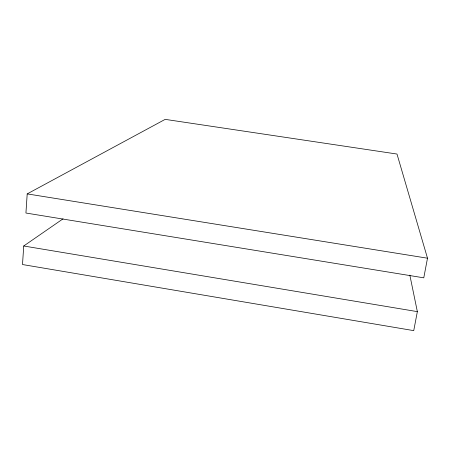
<?xml version="1.0" encoding="UTF-8"?>
<svg xmlns="http://www.w3.org/2000/svg" width="450" height="450" viewBox="0 0 450 450"><rect width="100%" height="100%" fill="white"/><g stroke="black" fill="none" stroke-linecap="round" stroke-linejoin="round"><path stroke-width="0.67" d="M63.039 218.829L23.732 245.993L22.5 264.538L413.741 330.632L417.353 311.631L409.849 275.158M27.203 193.894L25.926 213.03L423.771 277.83L427.5 258.199L396.996 154.046L165.172 119.368L27.203 193.894L427.5 258.199M23.732 245.993L417.353 311.631"/></g></svg>
